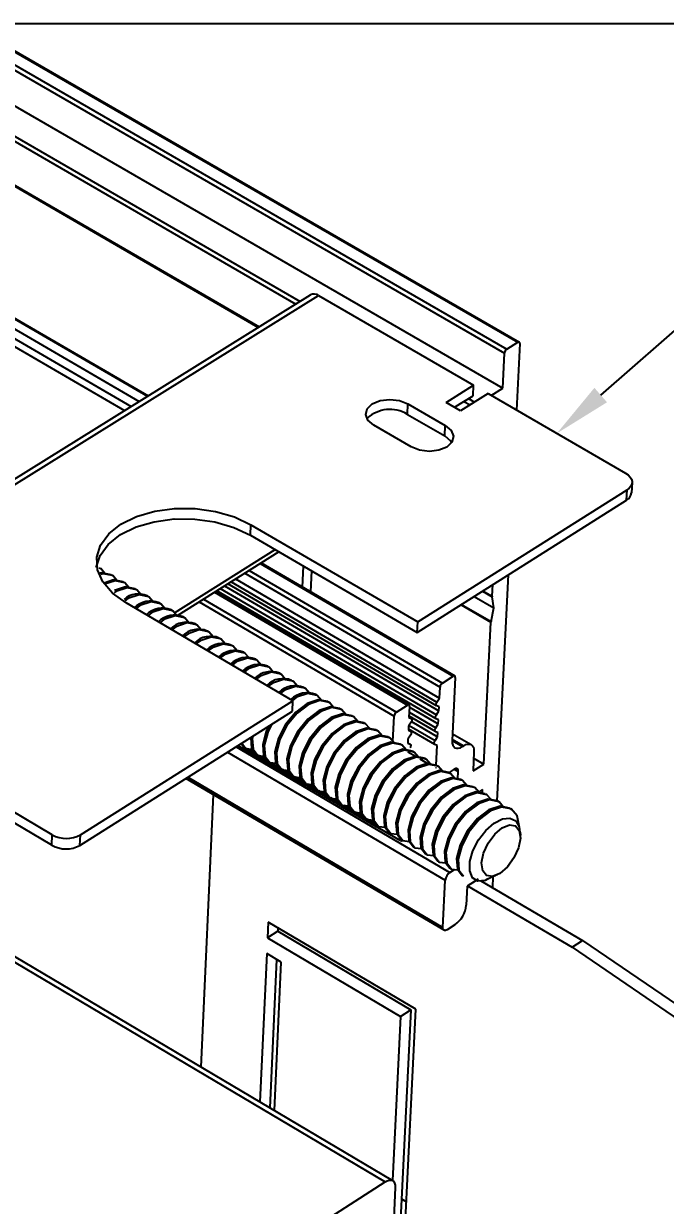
# Model space of a CAD drawing. Extents: x -0.4 to 13.1, y -8.5 to 0.
# Drawn here: x 4.304 to 6.374, y -3.813 to 0 of the extents above; entities that cross this region are included whole.
import ezdxf
from ezdxf import colors
from ezdxf.entities.mleader import LeaderData, LeaderLine
from ezdxf.math import Vec2, Vec3

# ---------------------------------------------------------------- set-up
doc = ezdxf.new("R2010")
doc.units = 0
doc.header["$LTSCALE"] = 0.5
doc.header["$MEASUREMENT"] = 0
doc.linetypes.add('PHANTOM', pattern=[0.5, 0.25, -0.05, 0.05, -0.05, 0.05, -0.05])
for name, color, linetype in [('Brackets', 181, 'CONTINUOUS'), ('FAB DWG', 221, 'CONTINUOUS'), ('Hardware', 242, 'CONTINUOUS'), ('Housing', 150, 'CONTINUOUS')]:
    doc.layers.add(name, color=color, linetype=linetype)
doc.layers.add('Text-Unprinted', color=131, linetype='CONTINUOUS', plot=False)
doc.styles.get("Standard").update_dxf_attribs({"font": 'arial.ttf'})

msp = doc.modelspace()

# ---------------------------------------------------------------- linework, layer by layer
at = {"layer": 'Brackets', "linetype": 'Continuous', "transparency": 16777216}
for p, q in [((3.1393, -0.3804), (4.6296, -1.2484)), ((3.1746, -0.3759), (4.6506, -1.2353)), ((3.3766, -2.0277), (5.2293, -0.8753)), ((3.4026, -2.0302), (5.2554, -0.8775)), ((5.2554, -0.8775), (5.7555, -1.1668)), ((5.6671, -1.2222), (5.7555, -1.1668)), ((5.7539, -1.2004), (5.7555, -1.1668)), ((5.6942, -1.2378), (5.7539, -1.2004)), ((5.8021, -1.1937), (5.7137, -1.2492)), ((5.8021, -1.1937), (6.2459, -1.4504)), ((5.542, -1.2607), (5.5436, -1.227)), ((5.5436, -1.227), (5.6639, -1.2968)), ((5.7137, -1.2492), (5.6671, -1.2222)), ((5.5541, -1.3657), (5.4337, -1.2958)), ((5.542, -1.2607), (5.6623, -1.3304)), ((5.6623, -1.3304), (5.6639, -1.2968)), ((6.2667, -1.4805), (6.2649, -1.5142)), ((5.5752, -1.9304), (6.2504, -1.5043)), ((6.2486, -1.5379), (6.2504, -1.5043)), ((5.5736, -1.9641), (6.2486, -1.5379)), ((5.0358, -1.6505), (5.0373, -1.6168)), ((5.0373, -1.6168), (5.5752, -1.9304)), ((5.0358, -1.6505), (5.5736, -1.9641)), ((4.7904, -1.9009), (5.1155, -1.6969)), ((5.1275, -1.7039), (4.7987, -1.9102)), ((5.2039, -1.8181), (5.2071, -1.7503)), ((5.2305, -1.8336), (5.2336, -1.7658)), ((5.1727, -2.1845), (4.6343, -1.8692)), ((5.5736, -1.9641), (5.5752, -1.9304)), ((4.4868, -2.6174), (5.1727, -2.1845)), ((5.1711, -2.2183), (5.1727, -2.1845)), ((4.4854, -2.6513), (5.1711, -2.2183)), ((4.3963, -2.6171), (3.9511, -2.3542)), ((4.3949, -2.651), (3.9497, -2.388)), ((4.8769, -3.3668), (4.9163, -2.4876)), ((4.3949, -2.651), (4.3963, -2.6171)), ((4.4854, -2.6513), (4.4868, -2.6174)), ((5.7363, -2.7816), (6.0733, -2.9794)), ((5.7792, -2.7656), (6.1068, -2.9579)), ((5.0928, -2.8992), (5.0904, -2.9498)), ((5.1239, -2.9285), (5.0904, -2.9498)), ((5.5692, -3.1802), (5.0928, -2.8992)), ((5.1244, -2.9179), (5.1239, -2.9285)), ((5.1239, -2.9285), (5.5528, -3.1816)), ((5.0904, -2.9498), (5.5193, -3.203)), ((6.0733, -2.9794), (6.1068, -2.9579)), ((6.1068, -2.9579), (6.6334, -3.318)), ((5.0881, -3.0005), (5.0661, -3.479)), ((5.1352, -3.0283), (5.0881, -3.0005)), ((6.0733, -2.9794), (6.5999, -3.3397)), ((5.1197, -3.0192), (5.0976, -3.4977)), ((5.1131, -3.5069), (5.1352, -3.0283)), ((5.5528, -3.1816), (5.513, -3.994)), ((5.5193, -3.203), (5.5528, -3.1816)), ((5.5244, -4.0937), (5.5692, -3.1802)), ((5.5193, -3.203), (5.4935, -3.7325))]:
    msp.add_line(p, q, dxfattribs=at)
at = {"layer": 'Brackets', "linetype": 'Continuous', "transparency": 16777216, "flags": 128}
for points in [[(5.4337, -1.2958), (5.4148, -1.2799), (5.4073, -1.2611), (5.4121, -1.2424), (5.4285, -1.2266), (5.4541, -1.2161), (5.485, -1.2125), (5.5164, -1.2163), (5.5436, -1.227)], [(5.6639, -1.2968), (5.6828, -1.3127), (5.6905, -1.3315), (5.6857, -1.3503), (5.6693, -1.3661), (5.6437, -1.3767), (5.6128, -1.3803), (5.5813, -1.3764), (5.5541, -1.3657)], [(5.6623, -1.3304), (5.6812, -1.3464), (5.685, -1.3524)], [(6.2459, -1.4504), (6.2542, -1.4562), (6.2606, -1.4628), (6.2648, -1.47), (6.2666, -1.4774), (6.266, -1.4848), (6.263, -1.492), (6.2577, -1.4985), (6.2504, -1.5043)], [(4.5382, -1.7546), (4.5504, -1.7162), (4.5769, -1.6801), (4.6163, -1.6488), (4.6666, -1.624), (4.7252, -1.6069), (4.7894, -1.5982), (4.8558, -1.5985), (4.9211, -1.6076), (4.9821, -1.6252), (5.0358, -1.6505)], [(4.6343, -1.8692), (4.5907, -1.8375), (4.5595, -1.8011), (4.5421, -1.7618), (4.5395, -1.7216), (4.5518, -1.6824), (4.5783, -1.6464), (4.6177, -1.6151), (4.668, -1.5903), (4.7267, -1.5732), (4.7909, -1.5645), (4.8573, -1.5648), (4.9226, -1.5739), (4.9836, -1.5915), (5.0373, -1.6168)]]:
    msp.add_lwpolyline(points, dxfattribs=at)
at = {"layer": 'Brackets', "linetype": 'Continuous', "transparency": 16777216}
for centre, radius, start, end in [((5.2406, -0.8972), 0.0246, 53.0699, 117.2395), ((5.4856, -1.3532), 0.1084, 58.6627, 132.7772), ((6.2344, -1.5107), 0.0307, 297.5918, 353.5026), ((4.4418, -2.5351), 0.0938, 240.9678, 298.6631), ((4.4404, -2.569), 0.0937, 240.9596, 298.6738)]:
    msp.add_arc(centre, radius, start, end, dxfattribs=at)
at = {"layer": 'FAB DWG', "linetype": 'Continuous', "transparency": 16777216}
for p, q in [((4.5476, -1.7555), (4.5524, -1.7583)), ((4.8187, -1.9142), (4.8235, -1.917)), ((5.7363, -2.7816), (5.7699, -2.7601))]:
    msp.add_line(p, q, dxfattribs=at)
at = {"layer": 'Hardware', "linetype": 'Continuous', "transparency": 16777216}
for p, q in [((4.5863, -1.7781), (4.5911, -1.781)), ((4.6249, -1.8008), (4.6298, -1.8036)), ((4.6637, -1.8235), (4.6685, -1.8263)), ((4.7024, -1.8461), (4.7072, -1.849)), ((4.7411, -1.8688), (4.746, -1.8716)), ((4.7799, -1.8915), (4.7847, -1.8943)), ((4.8574, -1.9369), (4.8623, -1.9397)), ((4.8962, -1.9596), (4.9011, -1.9625)), ((4.9351, -1.9823), (4.9399, -1.9852)), ((4.9739, -2.0051), (4.9788, -2.0079)), ((5.0128, -2.0278), (5.0176, -2.0307)), ((5.0516, -2.0506), (5.0565, -2.0534)), ((5.0905, -2.0733), (5.0954, -2.0762)), ((5.1294, -2.0961), (5.1343, -2.099)), ((5.1684, -2.1189), (5.1732, -2.1218)), ((5.2073, -2.1417), (5.2122, -2.1446)), ((5.2462, -2.1645), (5.2511, -2.1674)), ((5.2852, -2.1873), (5.2901, -2.1902)), ((5.3242, -2.2101), (5.3291, -2.213)), ((5.3632, -2.233), (5.3681, -2.2358)), ((5.4022, -2.2558), (5.4071, -2.2587)), ((5.4413, -2.2787), (5.4462, -2.2815)), ((5.0057, -2.3228), (5.0153, -2.3355)), ((5.4803, -2.3015), (5.4852, -2.3044)), ((5.5194, -2.3244), (5.5243, -2.3273)), ((5.0201, -2.3383), (5.0153, -2.3355)), ((5.059, -2.3612), (5.0542, -2.3583)), ((5.5432, -2.3492), (5.5698, -2.3648)), ((5.5585, -2.3473), (5.5634, -2.3502)), ((5.098, -2.384), (5.0931, -2.3812)), ((5.5823, -2.3721), (5.609, -2.3877)), ((5.5976, -2.3702), (5.6025, -2.373)), ((5.6344, -2.4026), (5.6345, -2.3999)), ((5.6367, -2.3931), (5.6416, -2.396)), ((5.1369, -2.4069), (5.132, -2.404)), ((5.1759, -2.4298), (5.171, -2.4269)), ((5.6758, -2.416), (5.6807, -2.4189)), ((5.715, -2.4389), (5.7199, -2.4418)), ((5.2148, -2.4526), (5.21, -2.4498)), ((5.2538, -2.4755), (5.2489, -2.4727)), ((5.7542, -2.4619), (5.7591, -2.4647)), ((5.2928, -2.4984), (5.2879, -2.4956)), ((5.7934, -2.4848), (5.7983, -2.4877)), ((5.8326, -2.5077), (5.8375, -2.5106)), ((5.3318, -2.5213), (5.327, -2.5185)), ((5.3709, -2.5443), (5.366, -2.5414)), ((5.8718, -2.5307), (5.8815, -2.5364)), ((5.4099, -2.5672), (5.405, -2.5643)), ((5.449, -2.5901), (5.4441, -2.5873)), ((5.4881, -2.6131), (5.4832, -2.6102)), ((5.9056, -2.6086), (5.9063, -2.6187)), ((5.5272, -2.636), (5.5223, -2.6332)), ((5.5663, -2.659), (5.5614, -2.6561)), ((5.6054, -2.682), (5.6005, -2.6791)), ((5.6446, -2.7049), (5.6397, -2.7021)), ((5.6838, -2.7279), (5.6789, -2.7251)), ((5.7229, -2.751), (5.718, -2.7481)), ((5.8264, -2.749), (5.8014, -2.7607)), ((5.8254, -2.7494), (5.8297, -2.7465)), ((5.8312, -2.7467), (5.8264, -2.749))]:
    msp.add_line(p, q, dxfattribs=at)
at = {"layer": 'Hardware', "linetype": 'Continuous', "transparency": 16777216, "flags": 128}
for points in [[(4.5862, -1.7782), (4.5553, -1.772), (4.5489, -1.7741)], [(4.5662, -1.7742), (4.5525, -1.7584), (4.5524, -1.7584)], [(4.6049, -1.7968), (4.5912, -1.781), (4.5601, -1.7748), (4.5531, -1.7771)], [(4.6249, -1.8008), (4.594, -1.7946), (4.5634, -1.8048)], [(4.6436, -1.8195), (4.6299, -1.8037), (4.5988, -1.7975), (4.5649, -1.8088)], [(4.6823, -1.8421), (4.6686, -1.8264), (4.6375, -1.8201), (4.6015, -1.8321), (4.5962, -1.8362)], [(4.6636, -1.8235), (4.6327, -1.8173), (4.5967, -1.8293)], [(4.721, -1.8648), (4.7073, -1.849), (4.6762, -1.8428), (4.6402, -1.8548), (4.6306, -1.8621)], [(4.7598, -1.8875), (4.7461, -1.8717), (4.715, -1.8655), (4.679, -1.8775), (4.6657, -1.8876)], [(4.7985, -1.9102), (4.7848, -1.8944), (4.7538, -1.8882), (4.7178, -1.9002), (4.7045, -1.9103)], [(4.8373, -1.9329), (4.8236, -1.9171), (4.7925, -1.9109), (4.7565, -1.9229), (4.7433, -1.933)], [(4.8761, -1.9556), (4.8624, -1.9398), (4.8313, -1.9336), (4.7953, -1.9457), (4.7821, -1.9557)], [(4.9149, -1.9784), (4.9012, -1.9625), (4.8702, -1.9563), (4.8342, -1.9684), (4.8209, -1.9785)], [(4.9538, -2.0011), (4.94, -1.9852), (4.909, -1.9791), (4.873, -1.9911), (4.8597, -2.0012)], [(4.9926, -2.0239), (4.9789, -2.008), (4.9478, -2.0018), (4.9118, -2.0139), (4.8986, -2.024)], [(5.0315, -2.0466), (5.0177, -2.0307), (4.9867, -2.0246), (4.9507, -2.0367), (4.9374, -2.0467)], [(5.0703, -2.0694), (5.0566, -2.0535), (5.0256, -2.0473), (4.9896, -2.0594), (4.9763, -2.0695)], [(5.1092, -2.0922), (5.0955, -2.0763), (5.0645, -2.0701), (5.0285, -2.0822), (5.0152, -2.0923)], [(5.1481, -2.1149), (5.1344, -2.099), (5.1034, -2.0929), (5.0674, -2.105), (5.0541, -2.1151)], [(5.1871, -2.1377), (5.1733, -2.1218), (5.1423, -2.1157), (5.1064, -2.1278), (5.0931, -2.1379)], [(5.226, -2.1605), (5.2123, -2.1446), (5.1813, -2.1385), (5.1453, -2.1506), (5.132, -2.1607)], [(5.265, -2.1834), (5.2512, -2.1674), (5.2202, -2.1613), (5.1843, -2.1734), (5.171, -2.1835)], [(5.2852, -2.1874), (5.2543, -2.1813), (5.2184, -2.1934), (5.1817, -2.2214), (5.1485, -2.2618), (5.1257, -2.3058), (5.1144, -2.3493), (5.1169, -2.384), (5.132, -2.404)], [(5.304, -2.2062), (5.2902, -2.1902), (5.2592, -2.1841), (5.2233, -2.1963), (5.1865, -2.2242), (5.1533, -2.2646), (5.1306, -2.3087), (5.1192, -2.3522), (5.1218, -2.3869), (5.1369, -2.4069), (5.1577, -2.4094)], [(5.3242, -2.2102), (5.2933, -2.2041), (5.2574, -2.2163), (5.2207, -2.2442), (5.1875, -2.2846), (5.1647, -2.3287), (5.1533, -2.3722), (5.1559, -2.4069), (5.171, -2.4269)], [(5.343, -2.229), (5.3292, -2.2131), (5.2982, -2.2069), (5.2623, -2.2191), (5.2255, -2.2471), (5.1923, -2.2875), (5.1695, -2.3315), (5.1582, -2.3751), (5.1608, -2.4098), (5.1759, -2.4298), (5.1967, -2.4322)], [(5.3632, -2.233), (5.3324, -2.2269), (5.2964, -2.2391), (5.2597, -2.2671), (5.2265, -2.3075), (5.2037, -2.3515), (5.1923, -2.3951), (5.1949, -2.4298), (5.21, -2.4498)], [(5.382, -2.2519), (5.3682, -2.2359), (5.3372, -2.2298), (5.3013, -2.242), (5.2645, -2.2699), (5.2313, -2.3104), (5.2086, -2.3544), (5.1972, -2.3979), (5.1998, -2.4327), (5.2149, -2.4527), (5.2357, -2.4551)], [(5.0944, -2.2681), (5.0867, -2.2829), (5.0754, -2.3265), (5.078, -2.3612), (5.0931, -2.3812)], [(5.1049, -2.2601), (5.0916, -2.2858), (5.0803, -2.3293), (5.0829, -2.364), (5.098, -2.3841), (5.1188, -2.3865)], [(5.4022, -2.2559), (5.3714, -2.2498), (5.3354, -2.262), (5.2987, -2.2899), (5.2655, -2.3304), (5.2427, -2.3744), (5.2313, -2.418), (5.2339, -2.4527), (5.249, -2.4727)], [(5.421, -2.2747), (5.4072, -2.2587), (5.3763, -2.2526), (5.3403, -2.2648), (5.3036, -2.2928), (5.2704, -2.3332), (5.2476, -2.3773), (5.2362, -2.4208), (5.2387, -2.4556), (5.2539, -2.4756), (5.2747, -2.478)], [(5.4413, -2.2787), (5.4104, -2.2726), (5.3745, -2.2848), (5.3377, -2.3128), (5.3045, -2.3533), (5.2817, -2.3973), (5.2704, -2.4409), (5.2729, -2.4756), (5.288, -2.4956)], [(5.46, -2.2976), (5.4463, -2.2816), (5.4153, -2.2755), (5.3794, -2.2877), (5.3426, -2.3157), (5.3094, -2.3561), (5.2866, -2.4002), (5.2752, -2.4437), (5.2778, -2.4785), (5.2929, -2.4985), (5.3137, -2.5009)], [(5.0075, -2.3216), (5.0202, -2.3384), (5.0409, -2.3408)], [(5.0365, -2.3045), (5.0391, -2.3383), (5.0542, -2.3583)], [(5.0433, -2.299), (5.0413, -2.3065), (5.0439, -2.3412), (5.0591, -2.3612), (5.0799, -2.3637)], [(5.4803, -2.3016), (5.4495, -2.2955), (5.4135, -2.3077), (5.3768, -2.3357), (5.3436, -2.3762), (5.3208, -2.4202), (5.3094, -2.4638), (5.3119, -2.4985), (5.327, -2.5185)], [(5.4991, -2.3205), (5.4853, -2.3045), (5.4544, -2.2984), (5.4184, -2.3106), (5.3817, -2.3386), (5.3485, -2.379), (5.3257, -2.4231), (5.3143, -2.4666), (5.3168, -2.5014), (5.3319, -2.5214), (5.3527, -2.5238)], [(5.5194, -2.3245), (5.4886, -2.3184), (5.4526, -2.3306), (5.4159, -2.3586), (5.3827, -2.3991), (5.3598, -2.4431), (5.3485, -2.4867), (5.351, -2.5214), (5.366, -2.5414)], [(5.5382, -2.3433), (5.5244, -2.3273), (5.4934, -2.3212), (5.4575, -2.3335), (5.4208, -2.3615), (5.3876, -2.4019), (5.3647, -2.446), (5.3533, -2.4896), (5.3558, -2.5243), (5.3709, -2.5443), (5.3918, -2.5467)], [(5.5585, -2.3473), (5.5277, -2.3413), (5.4917, -2.3535), (5.455, -2.3815), (5.4218, -2.422), (5.3989, -2.4661), (5.3875, -2.5096), (5.39, -2.5444), (5.4051, -2.5643)], [(5.5773, -2.3662), (5.5635, -2.3502), (5.5325, -2.3441), (5.4966, -2.3564), (5.4599, -2.3844), (5.4267, -2.4249), (5.4038, -2.4689), (5.3924, -2.5125), (5.3949, -2.5472), (5.41, -2.5672), (5.4308, -2.5696)], [(5.5976, -2.3702), (5.5668, -2.3642), (5.5308, -2.3764), (5.4941, -2.4044), (5.4609, -2.4449), (5.438, -2.489), (5.4266, -2.5326), (5.4291, -2.5673), (5.4441, -2.5872)], [(5.6164, -2.3891), (5.6026, -2.3731), (5.5717, -2.367), (5.5357, -2.3793), (5.499, -2.4073), (5.4658, -2.4478), (5.4429, -2.4919), (5.4315, -2.5354), (5.434, -2.5702), (5.449, -2.5901), (5.4699, -2.5925)], [(5.6367, -2.3931), (5.6059, -2.3871), (5.57, -2.3993), (5.5332, -2.4274), (5.5, -2.4679), (5.4771, -2.512), (5.4657, -2.5555), (5.4682, -2.5902), (5.4832, -2.6102)], [(5.6555, -2.4121), (5.6417, -2.396), (5.6108, -2.3899), (5.5749, -2.4022), (5.5381, -2.4302), (5.5049, -2.4707), (5.482, -2.5148), (5.4706, -2.5584), (5.4731, -2.5931), (5.4881, -2.6131), (5.509, -2.6155)], [(5.6758, -2.416), (5.645, -2.41), (5.6091, -2.4222), (5.5724, -2.4503), (5.5391, -2.4908), (5.5163, -2.5349), (5.5049, -2.5785), (5.5073, -2.6132), (5.5223, -2.6331)], [(5.6946, -2.435), (5.6808, -2.4189), (5.6499, -2.4129), (5.614, -2.4251), (5.5773, -2.4532), (5.544, -2.4937), (5.5212, -2.5378), (5.5097, -2.5813), (5.5122, -2.6161), (5.5272, -2.636), (5.5481, -2.6384)], [(5.715, -2.439), (5.6842, -2.4329), (5.6483, -2.4452), (5.6115, -2.4732), (5.5783, -2.5138), (5.5554, -2.5579), (5.544, -2.6014), (5.5464, -2.6362), (5.5614, -2.6561)], [(5.7338, -2.4579), (5.72, -2.4418), (5.6891, -2.4358), (5.6532, -2.4481), (5.6164, -2.4761), (5.5832, -2.5166), (5.5603, -2.5607), (5.5489, -2.6043), (5.5513, -2.639), (5.5663, -2.659), (5.5873, -2.6614)], [(5.7542, -2.4619), (5.7234, -2.4559), (5.6875, -2.4681), (5.6507, -2.4962), (5.6175, -2.5367), (5.5946, -2.5808), (5.5832, -2.6244), (5.5856, -2.6591), (5.6006, -2.6791)], [(5.773, -2.4808), (5.7592, -2.4648), (5.7283, -2.4587), (5.6924, -2.471), (5.6556, -2.4991), (5.6224, -2.5396), (5.5995, -2.5837), (5.588, -2.6273), (5.5905, -2.662), (5.6055, -2.682), (5.6264, -2.6844)], [(5.7933, -2.4848), (5.7626, -2.4788), (5.7267, -2.4911), (5.6899, -2.5192), (5.6567, -2.5597), (5.6338, -2.6038), (5.6223, -2.6474), (5.6247, -2.6821), (5.6397, -2.7021)], [(5.8122, -2.5038), (5.7984, -2.4877), (5.7675, -2.4817), (5.7316, -2.494), (5.6948, -2.522), (5.6616, -2.5626), (5.6387, -2.6067), (5.6272, -2.6503), (5.6296, -2.685), (5.6446, -2.705), (5.6656, -2.7074)], [(5.8325, -2.5078), (5.8018, -2.5018), (5.7659, -2.5141), (5.7291, -2.5421), (5.6959, -2.5827), (5.673, -2.6268), (5.6615, -2.6704), (5.6639, -2.7051), (5.6789, -2.7251)], [(5.8514, -2.5268), (5.8376, -2.5107), (5.8067, -2.5046), (5.7708, -2.5169), (5.734, -2.545), (5.7008, -2.5856), (5.6779, -2.6297), (5.6664, -2.6733), (5.6688, -2.708), (5.6838, -2.728), (5.7048, -2.7303)], [(5.8718, -2.5307), (5.841, -2.5247), (5.8051, -2.537), (5.7684, -2.5651), (5.7351, -2.6057), (5.7122, -2.6498), (5.7007, -2.6934), (5.7031, -2.7281), (5.7181, -2.7481)], [(5.9037, -2.594), (5.8963, -2.5563), (5.8768, -2.5336), (5.8459, -2.5276), (5.81, -2.5399), (5.7733, -2.568), (5.74, -2.6086), (5.7171, -2.6527), (5.7056, -2.6963), (5.708, -2.731), (5.723, -2.7509)], [(5.8009, -2.7597), (5.7928, -2.7643), (5.7692, -2.7665), (5.752, -2.756), (5.7429, -2.7339), (5.7437, -2.7038), (5.7535, -2.6693), (5.7714, -2.6338), (5.7952, -2.6028), (5.8218, -2.5793), (5.8489, -2.5654), (5.8728, -2.5632), (5.8912, -2.5722), (5.9026, -2.5914), (5.9046, -2.6087)], [(5.7815, -2.708), (5.7876, -2.6768), (5.8024, -2.6442), (5.8235, -2.6153), (5.8477, -2.5945), (5.8713, -2.5849), (5.8907, -2.5879), (5.903, -2.6032), (5.9063, -2.6283), (5.9002, -2.6595), (5.8854, -2.692), (5.8644, -2.7209), (5.8402, -2.7417), (5.8166, -2.7514), (5.7971, -2.7484), (5.7848, -2.7331), (5.7815, -2.708)]]:
    msp.add_lwpolyline(points, dxfattribs=at)
at = {"layer": 'Hardware', "linetype": 'PHANTOM', "transparency": 16777216, "flags": 128}
msp.add_lwpolyline([(5.7815, -2.708), (5.7876, -2.6768), (5.8024, -2.6442), (5.8235, -2.6153), (5.8477, -2.5945), (5.8713, -2.5849), (5.8907, -2.5879), (5.903, -2.6032), (5.9063, -2.6283), (5.9002, -2.6595), (5.8854, -2.692), (5.8644, -2.7209), (5.8402, -2.7417), (5.8166, -2.7514), (5.7971, -2.7484), (5.7848, -2.7331), (5.7815, -2.708)], dxfattribs=at)
at = {"layer": 'Hardware', "linetype": 'Continuous', "transparency": 16777216}
for centre, radius, start, end in [((4.674, -1.9096), 0.0695, 65.9511, 131.5176), ((4.7129, -1.9369), 0.0736, 67.4662, 134.941), ((4.7517, -1.9596), 0.0736, 67.481, 134.955), ((4.7905, -1.9823), 0.0736, 67.4958, 134.9691), ((4.8293, -2.005), 0.0736, 67.5107, 134.9832), ((4.8681, -2.0277), 0.0736, 67.5255, 134.9973), ((4.9069, -2.0504), 0.0736, 67.5404, 135.0114), ((4.9458, -2.0732), 0.0736, 67.5553, 135.0255), ((4.9847, -2.0959), 0.0736, 67.5703, 135.0396), ((5.0236, -2.1187), 0.0736, 67.5852, 135.0537), ((5.0625, -2.1414), 0.0736, 67.6002, 135.0678), ((5.1014, -2.1642), 0.0736, 67.6152, 135.082), ((5.1403, -2.187), 0.0736, 67.6302, 135.0961), ((5.1793, -2.2098), 0.0736, 67.6452, 135.1103), ((5.2183, -2.2326), 0.0736, 67.6603, 135.1244), ((5.522, -2.6285), 0.0083, 244.5726, 301.764)]:
    msp.add_arc(centre, radius, start, end, dxfattribs=at)
at = {"layer": 'Housing', "linetype": 'Continuous', "transparency": 16777216}
for p, q in [((2.5821, 0), (4.6766, -1.2191)), ((2.6378, 0), (4.7038, -1.2022)), ((2.6403, 0), (4.7051, -1.2014)), ((5.0606, -0.9803), (3.3692, 0)), ((3.3753, 0), (5.0636, -0.9784)), ((3.6182, 0), (5.1818, -0.9049)), ((3.6475, 0), (5.196, -0.8961)), ((3.8148, 0), (5.8495, -1.1763)), ((4.0147, 0), (5.8552, -1.0629)), ((4.0441, 0), (5.8627, -1.05)), ((4.1169, 0), (5.898, -1.0279)), ((4.1229, 0), (5.9028, -1.0272)), ((5.8627, -1.05), (5.898, -1.0279)), ((5.8495, -1.1763), (5.8552, -1.0629)), ((5.9046, -1.0319), (5.8937, -1.2467)), ((5.8123, -1.1996), (5.8495, -1.1763)), ((5.7244, -1.2189), (5.7439, -1.2302)), ((5.7386, -1.21), (5.7581, -1.2213)), ((5.0671, -1.7418), (5.6899, -2.1054)), ((5.07, -1.74), (5.6948, -2.1046)), ((4.9875, -1.7917), (5.6456, -2.1761)), ((5.0178, -1.7727), (5.6473, -2.1404)), ((5.0319, -1.7639), (5.6548, -2.1276)), ((5.8669, -1.7789), (5.8301, -2.5073)), ((5.6342, -2.2429), (4.9272, -1.8296)), ((4.938, -1.8228), (5.6353, -2.2304)), ((4.9524, -1.8138), (5.6435, -2.2177)), ((5.6363, -2.2014), (4.9623, -1.8075)), ((4.9731, -1.8008), (5.6373, -2.1889)), ((5.8158, -1.8477), (5.8177, -1.81)), ((4.8697, -1.8657), (5.4994, -2.234)), ((4.8838, -1.8568), (5.5068, -2.2213)), ((4.9191, -1.8347), (5.5421, -2.1989)), ((4.922, -1.8329), (5.547, -2.1982)), ((5.7573, -1.8482), (5.8206, -1.885)), ((5.7844, -1.831), (5.8158, -1.8493)), ((5.7857, -1.8302), (5.8158, -1.8477)), ((5.8206, -1.885), (5.8158, -1.8493)), ((5.7151, -1.8748), (5.8116, -1.931)), ((5.7166, -1.8738), (5.8118, -1.9293)), ((5.8118, -1.9293), (5.8206, -1.885)), ((5.7886, -2.3888), (5.8116, -1.931)), ((5.6548, -2.1276), (5.6899, -2.1054)), ((5.6965, -2.1092), (5.6864, -2.3134)), ((5.6456, -2.1761), (5.6473, -2.1404)), ((5.5068, -2.2213), (5.5421, -2.1989)), ((5.5487, -2.2028), (5.547, -2.2386)), ((5.5486, -2.2049), (5.6415, -2.2592)), ((5.6442, -2.2044), (5.6367, -2.2016)), ((5.6373, -2.1889), (5.6456, -2.1761)), ((5.6435, -2.2177), (5.6442, -2.2044)), ((5.4954, -2.3162), (5.4994, -2.234)), ((5.547, -2.2386), (5.5545, -2.2414)), ((5.5471, -2.237), (5.5549, -2.2416)), ((5.5471, -2.237), (5.5545, -2.2414)), ((5.6322, -2.2844), (5.5472, -2.2347)), ((5.5478, -2.2219), (5.6333, -2.2719)), ((5.6421, -2.2459), (5.6347, -2.2431)), ((5.6353, -2.2304), (5.6435, -2.2177)), ((5.6415, -2.2592), (5.6421, -2.2459)), ((5.5456, -2.2668), (5.545, -2.2801)), ((5.545, -2.2785), (5.5529, -2.2831)), ((5.545, -2.2786), (5.5524, -2.2829)), ((5.545, -2.2801), (5.5524, -2.2829)), ((5.6302, -2.3259), (5.5452, -2.2761)), ((5.5538, -2.2541), (5.5456, -2.2668)), ((5.5473, -2.2643), (5.6312, -2.3134)), ((5.5553, -2.2514), (5.6394, -2.3007)), ((5.6401, -2.2874), (5.6326, -2.2846)), ((5.6333, -2.2719), (5.6415, -2.2592)), ((5.6394, -2.3007), (5.6401, -2.2874)), ((5.5436, -2.3083), (5.543, -2.3216)), ((5.543, -2.32), (5.5509, -2.3246)), ((5.543, -2.3201), (5.5504, -2.3244)), ((5.543, -2.3216), (5.5504, -2.3244)), ((5.5518, -2.2956), (5.5436, -2.3083)), ((5.6312, -2.3134), (5.6394, -2.3007)), ((5.6864, -2.3132), (5.7195, -2.3325)), ((5.6867, -2.3082), (5.7237, -2.3299)), ((5.6875, -2.2909), (5.7479, -2.3263)), ((4.9611, -2.3509), (5.6641, -2.7638)), ((4.989, -2.3333), (5.679, -2.7384)), ((4.9954, -2.3292), (5.4389, -2.5896)), ((5.0211, -2.3373), (5.052, -2.3554)), ((5.06, -2.3601), (5.0909, -2.3783)), ((5.638, -2.3288), (5.6306, -2.3261)), ((5.6349, -2.3928), (5.638, -2.3288)), ((5.7195, -2.3325), (5.7237, -2.3299)), ((5.7567, -2.349), (5.7536, -2.411)), ((5.1015, -2.3845), (5.1299, -2.4011)), ((5.7536, -2.411), (5.7886, -2.3888)), ((5.7557, -2.3695), (5.7886, -2.3888)), ((5.66, -2.9251), (4.8274, -2.4353)), ((4.8331, -2.4317), (5.6566, -2.9161)), ((5.1378, -2.4058), (5.1688, -2.424)), ((5.1768, -2.4287), (5.2078, -2.4469)), ((5.6927, -2.4056), (5.6762, -2.4162)), ((5.6928, -2.4056), (5.706, -2.4133)), ((5.7048, -2.437), (5.706, -2.4133)), ((5.2183, -2.4531), (5.2468, -2.4698)), ((5.2547, -2.4744), (5.2858, -2.4927)), ((5.7845, -2.4714), (5.7718, -2.4795)), ((5.7839, -2.483), (5.7845, -2.4714)), ((5.2937, -2.4973), (5.3248, -2.5156)), ((5.3353, -2.5218), (5.3638, -2.5385)), ((5.3718, -2.5432), (5.4029, -2.5614)), ((5.4109, -2.5661), (5.4354, -2.5805)), ((5.5184, -2.636), (5.4389, -2.5896)), ((3.7908, -2.7406), (5.4698, -3.7367)), ((3.7915, -2.7229), (5.4942, -3.7329)), ((5.679, -2.7384), (5.6936, -2.7291)), ((5.6566, -2.9161), (5.6641, -2.7638)), ((5.735, -2.7824), (5.732, -2.8441)), ((5.7699, -2.7601), (5.735, -2.7824)), ((5.8177, -2.7531), (5.816, -2.7872)), ((5.695, -2.9076), (5.6698, -2.9237)), ((4.3929, -4.43), (5.4698, -3.7367)), ((5.5027, -3.755), (5.4495, -4.845)), ((5.5229, -3.7922), (5.5387, -3.8016))]:
    msp.add_line(p, q, dxfattribs=at)
at = {"layer": 'Housing', "linetype": 'Continuous', "transparency": 16777216, "flags": 128}
for points in [[(5.6367, -2.2016), (5.6357, -2.2009), (5.635, -2.1999), (5.6346, -2.1985), (5.6345, -2.1968), (5.6348, -2.1949), (5.6353, -2.1929), (5.6362, -2.1908), (5.6373, -2.1889)], [(5.5545, -2.2414), (5.5554, -2.242), (5.5562, -2.243), (5.5566, -2.2444), (5.5567, -2.2461), (5.5564, -2.248), (5.5558, -2.2501), (5.555, -2.2521), (5.5538, -2.2541)], [(5.6347, -2.2431), (5.6337, -2.2425), (5.633, -2.2414), (5.6325, -2.24), (5.6325, -2.2383), (5.6327, -2.2364), (5.6333, -2.2344), (5.6342, -2.2324), (5.6353, -2.2304)], [(5.5524, -2.2829), (5.5534, -2.2835), (5.5541, -2.2846), (5.5546, -2.286), (5.5546, -2.2877), (5.5544, -2.2896), (5.5538, -2.2916), (5.5529, -2.2936), (5.5518, -2.2956)], [(5.6326, -2.2846), (5.6316, -2.284), (5.6309, -2.2829), (5.6305, -2.2815), (5.6304, -2.2798), (5.6307, -2.2779), (5.6313, -2.2759), (5.6321, -2.2739), (5.6333, -2.2719)], [(5.5504, -2.3244), (5.5514, -2.325), (5.5521, -2.3261), (5.5525, -2.3275), (5.5526, -2.3292), (5.5524, -2.3311), (5.5518, -2.3331), (5.5509, -2.3351), (5.5498, -2.3371)], [(5.6306, -2.3261), (5.6296, -2.3254), (5.6289, -2.3244), (5.6285, -2.323), (5.6284, -2.3213), (5.6286, -2.3194), (5.6292, -2.3174), (5.6301, -2.3153), (5.6312, -2.3134)], [(5.6864, -2.3134), (5.6867, -2.321), (5.6883, -2.3275), (5.6912, -2.3326), (5.6953, -2.3361), (5.7003, -2.3379), (5.7062, -2.3379), (5.7127, -2.3361), (5.7195, -2.3325)], [(5.7237, -2.3299), (5.7305, -2.3263), (5.737, -2.3245), (5.7428, -2.3245), (5.7479, -2.3262), (5.7519, -2.3297), (5.7548, -2.3348), (5.7564, -2.3413), (5.7567, -2.349)], [(5.706, -2.4133), (5.7058, -2.4102), (5.7052, -2.4076), (5.7041, -2.4056), (5.7024, -2.4042), (5.7004, -2.4035), (5.6981, -2.4035), (5.6955, -2.4042), (5.6927, -2.4056)], [(5.6698, -2.9237), (5.6671, -2.9251), (5.6645, -2.9258), (5.6621, -2.9258), (5.6601, -2.9252), (5.6585, -2.9238), (5.6573, -2.9218), (5.6567, -2.9192), (5.6566, -2.9161)], [(5.4698, -3.7367), (5.4765, -3.7331), (5.483, -3.7312), (5.4888, -3.7311), (5.4939, -3.7327), (5.4979, -3.7361), (5.5008, -3.7411), (5.5024, -3.7475), (5.5027, -3.755)]]:
    msp.add_lwpolyline(points, dxfattribs=at)
at = {"layer": 'Housing', "linetype": 'Continuous', "transparency": 16777216}
for centre, radius, start, end in [((5.9007, -1.0309), 0.00402, 344.7218, 133.2209), ((5.8728, -1.0645), 0.0177, 124.8765, 174.6196), ((5.8243, -1.8482), 0.00854, 176.8187, 187.2203), ((5.8236, -1.9316), 0.012, 168.6074, 176.9073), ((5.6649, -2.1421), 0.0176, 124.9895, 174.5045), ((5.6927, -2.1082), 0.00398, 345.2701, 134.2621), ((5.5449, -2.2018), 0.00399, 345.4444, 134.3272), ((5.5169, -2.2357), 0.0176, 124.964, 174.5305), ((5.4447, -2.5821), 0.00947, 170.3207, 232.1464), ((5.6992, -2.7673), 0.0353, 125.0916, 174.4005), ((5.6442, -2.8355), 0.0882, 305.1269, 354.3646)]:
    msp.add_arc(centre, radius, start, end, dxfattribs=at)
at = {"layer": 'Text-Unprinted', "transparency": 16777216}
msp.add_lwpolyline([(0, 0), (13.0514, 0), (13.0514, -8.5077), (0, -8.5077)], close=True, dxfattribs=at)

# ---------------------------------------------------------------- leaders
at = {"layer": 'FAB DWG', "transparency": 16777216}
ml = msp.add_multileader_mtext('Standard', dxfattribs=at)
ml.set_content('BK00589', color=256)
ml.set_leader_properties()
ml.build(insert=Vec2(0, 0))
ml.multileader.update_dxf_attribs({"dogleg_length": 0.2229, "arrow_head_size": 0.188})
ctx = ml.context
ctx.base_point, ctx.char_height, ctx.arrow_head_size, ctx.landing_gap_size, ctx.plane_origin, ctx.plane_x_axis, ctx.plane_y_axis = Vec3(7.1836, -0.81), 0.188, 0.188, 0.225, Vec3(6.024, -1.3221), Vec3(0.999653, -0.026327), Vec3(0.026327, 0.999653)
notes = []
notes.append((ctx, [(0, (1, 1, 0), (6.6266, -0.7954), (0.999653, -0.026327), 0.5572, [(0, [(6.024, -1.3221)], 0, [])])]))
ctx.mtext.insert, ctx.mtext.text_direction, ctx.mtext.rotation, ctx.mtext.flow_direction = Vec3(7.411, -0.7204), Vec3(0.999653, -0.026327), 6.256855, 5
for ctx, leaders in notes:
    for number, flags, end, landing, length, lines in leaders:
        leader = LeaderData()
        leader.index, (leader.has_last_leader_line, leader.has_dogleg_vector, leader.attachment_direction) = number, flags
        leader.last_leader_point, leader.dogleg_vector, leader.dogleg_length = Vec3(end), Vec3(landing), length
        for number, points, colour, breaks in lines:
            line = LeaderLine()
            line.index, line.vertices, line.color, line.breaks = number, Vec3.list(points), colors.encode_raw_color(colour), breaks
            leader.lines.append(line)
        ctx.leaders.append(leader)

doc.saveas('drawing.dxf')
